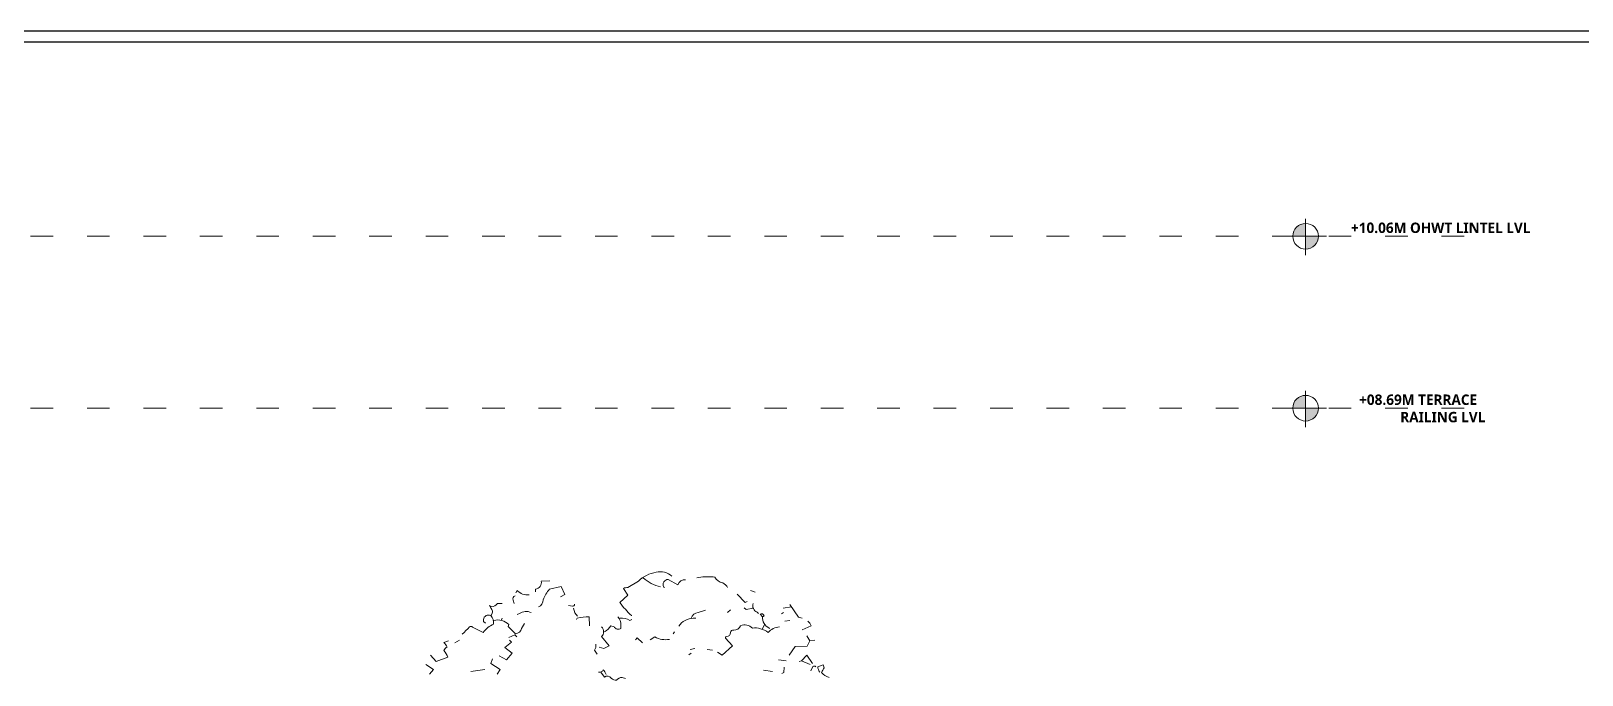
# Model space of a CAD drawing. Header units: millimetres. Extents: x 922141 to 965068, y 34629 to 256118.
# Drawn here: x 942667 to 955033, y 88490 to 93621 of the extents above; entities that cross this region are included whole.
import ezdxf

# ---------------------------------------------------------------- set-up
doc = ezdxf.new("R2010")
doc.units = ezdxf.units.MM
doc.linetypes.add('ACAD_ISO03W100', pattern=[30, 12, -18])
doc.layers.get('Defpoints').update_dxf_attribs({"color": 6})
for name, color, linetype, lineweight in [('HATCH', 8, 'Continuous', 5), ('MCA__ LANDSCAPE', 136, 'Continuous', 5), ('MCA__ LAYOUT TESTO', 6, 'Continuous', 5), ('MCA__ SCALE', 154, 'Continuous', 18)]:
    doc.layers.add(name, color=color, linetype=linetype, lineweight=lineweight)
doc.layers.add('MCA__ PISCINA ELEV.', color=91, linetype='Continuous')
doc.layers.add('TEXT200', color=7, linetype='Continuous')
doc.styles.get("Standard").update_dxf_attribs({"font": 'arial.ttf'})

# ---------------------------------------------------------------- blocks, each defined once
blk = doc.blocks.new('05')
at = {"layer": 'HATCH'}
for points in [[(617816, 368279), (617748, 368276, -0.433228), (617703, 368212), (617703, 368192)], [(618789, 368315, 0.259125), (618664, 368347, 0.14621), (618522, 368276), (618438, 368224, 0.140045), (618403, 368218), (618438, 368163), (618374, 368105, 0.045349), (618467, 368002), (618470, 368002)], [(618560, 368302, 0.120178), (618699, 368231)], [(618899, 368286, 0.374222), (618838, 368247), (618760, 368289, 0.538727), (618722, 368231), (618731, 368224)], [(619234, 368224, 0.166656), (619195, 368263, -0.236053), (619131, 368308, 0.059021), (619021, 368308), (618989, 368302)], [(617539, 368160, 0.4142), (617523, 368125), (617532, 368099)], [(617652, 368166, -0.22728), (617555, 368202), (617545, 368183)], [(617726, 368070, 0.2836), (617764, 368128, -0.086777), (617813, 368212), (617906, 368234), (617935, 368170), (617900, 368150)], [(617117, 367854, 0.057129), (617175, 367912, -0.369919), (617200, 367909), (617284, 367867, -0.117401), (617368, 367934, 0.20253), (617345, 368002, 0.429047), (617349, 368057), (617336, 368083), (617349, 368070, 0.195877), (617400, 368099), (617436, 368099)], [(617668, 368025, 0.27121), (617574, 368018), (617555, 368009)], [(618013, 368092, -0.4142), (617996, 368076), (617964, 368083)], [(618006, 368060, 0.207977), (618038, 367996)], [(618944, 367980, -0.35463), (618999, 368025), (619057, 368044)], [(619437, 368099, 0.386597), (619469, 368028), (619479, 368018)], [(619511, 367992), (619492, 368012, -0.586716), (619524, 367999), (619511, 367992)], [(617345, 368002, 0.520645), (617287, 367970), (617287, 367954), (617304, 367941)], [(617368, 367963, -0.247086), (617490, 367931), (617484, 367915), (617542, 367857, 0.369919), (617590, 367899), (617613, 367938)], [(618132, 367921), (618129, 367992, 0.072388), (618035, 367980), (618029, 367970)], [(618229, 367912, -0.416656), (618229, 367834), (618290, 367760), (618248, 367738), (618209, 367751)], [(618357, 367992, -0.207474), (618383, 367925), (618383, 367899, -0.433868), (618328, 367912), (618303, 367921, -0.162277), (618251, 367873)], [(618374, 367980, -0.185669), (618454, 367963), (618470, 367970)], [(618844, 367918, -0.24263), (618960, 367980), (618979, 367980)], [(619647, 367912, 0.171967), (619556, 367867, 0.200745), (619431, 367902, 0.302124), (619337, 367921, -0.343094), (619282, 367886, 0.4142), (619257, 367867, -0.4142), (619224, 367834, 0.618027), (619218, 367822), (619273, 367760), (619189, 367686), (619154, 367709)], [(619511, 367992, 0.32309), (619566, 367902), (619569, 367899)], [(619872, 367957, -0.082748), (619901, 367921), (619827, 367889)], [(617007, 367799), (616972, 367786, -0.077301), (616997, 367751, 0.209167), (616972, 367722, -0.073669), (617004, 367670), (616910, 367635), (616865, 367686)], [(618183, 367773, -0.212204), (618171, 367725), (618193, 367693)], [(618770, 367812, -0.17128), (618654, 367831), (618615, 367809)], [(618264, 367532, 0.135742), (618241, 367570, -0.4142), (618203, 367551)], [(618222, 367551), (618251, 367512, -0.388977), (618306, 367503, 0.178864), (618348, 367486, -0.243835), (618393, 367509), (618419, 367499)], [(619937, 367593, 0.442368), (619914, 367596), (619898, 367561)], [(619969, 367551, -0.178864), (619953, 367593), (619995, 367609), (620004, 367586, 0.010635), (619982, 367548, 0.164948), (620043, 367509)]]:
    blk.add_lwpolyline(points, format="xyb", dxfattribs=at)
for points in [[(619311, 368173), (619373, 368105), (619389, 368115)], [(619415, 368202), (619453, 368189)], [(619257, 368047), (619234, 368025)], [(619437, 368060), (619382, 368050), (619366, 368063)], [(619679, 368025), (619663, 368015)], [(619743, 368070), (619676, 368060)], [(619730, 368089), (619798, 367989), (619827, 367980)], [(617429, 367963), (617436, 367980)], [(619527, 367931), (619511, 367896)], [(619730, 367963), (619689, 367957)], [(617097, 367805), (617059, 367783)], [(617494, 367805), (617510, 367789), (617458, 367747), (617516, 367702), (617471, 367648), (617413, 367680)], [(617490, 367828), (617536, 367847), (617552, 367831)], [(618554, 367783), (618512, 367825), (618499, 367809)], [(618809, 367873), (618799, 367857)], [(619724, 367686), (619772, 367754), (619869, 367757), (619888, 367799), (619930, 367805)], [(619888, 367799), (619866, 367841)], [(617358, 367657), (617345, 367619), (617420, 367573), (617397, 367535)], [(618944, 367702), (618925, 367689)], [(618973, 367738), (618934, 367731)], [(619070, 367731), (619112, 367725)], [(619640, 367648), (619701, 367641)], [(619911, 367619), (619866, 367686), (619824, 367641), (619805, 367635)], [(619824, 367641), (619892, 367612)], [(616827, 367612), (616888, 367573), (616856, 367535)], [(617297, 367573), (617187, 367557)], [(619521, 367567), (619592, 367557)], [(619685, 367590), (619682, 367548), (619666, 367541)]]:
    blk.add_lwpolyline(points, dxfattribs=at)

msp = doc.modelspace()

# ---------------------------------------------------------------- hatches: boundary and pattern name
at = {"layer": 'MCA__ SCALE'}
h = msp.add_hatch(color=256, dxfattribs=at)
h.dxf.hatch_style = 1
h.paths.add_polyline_path([(952727.02, 91986.06, -0.41421356), (952829.26, 92088.3), (952829.26, 91986.06), (952727.02, 91986.06)])
h.paths.add_polyline_path([(952829.26, 91986.06), (952931.51, 91986.06, -0.41421356), (952829.26, 91883.82)])
h = msp.add_hatch(color=256, dxfattribs=at)
h.dxf.hatch_style = 1
h.paths.add_polyline_path([(952727.02, 90616.06, -0.41421356), (952829.26, 90718.3), (952829.26, 90616.06), (952727.02, 90616.06)])
h.paths.add_polyline_path([(952829.26, 90616.06), (952931.51, 90616.06, -0.41421356), (952829.26, 90513.82)])

# ---------------------------------------------------------------- linework, layer by layer
at = {"layer": 'Defpoints'}
msp.add_lwpolyline([(963660.45, 66853.25), (963660.45, 93621.34), (924773.16, 93621.34), (924773.16, 66853.25)], close=True, dxfattribs=at)
at = {"layer": 'MCA__ LANDSCAPE', "linetype": 'ACAD_ISO03W100', "ltscale": 15}
for p, q in [((935013.52, 91986.06), (954270.02, 91986.06)), ((935013.52, 90616.06), (954270.02, 90616.06))]:
    msp.add_line(p, q, dxfattribs=at)
at = {"layer": 'MCA__ SCALE'}
for p, q in [((952829.26, 92124.75), (952829.26, 91836)), ((952996.3, 91986.06), (952673.94, 91986.06)), ((952829.26, 90754.75), (952829.26, 90466)), ((952996.3, 90616.06), (952673.94, 90616.06))]:
    msp.add_line(p, q, dxfattribs=at)
for centre in [(952829.26, 91986.06), (952829.26, 90616.06)]:
    msp.add_circle(centre, 102.24, dxfattribs=at)
at = {"layer": 'TEXT200'}
msp.add_lwpolyline([(963571.57, 66942.13), (963571.57, 93532.46), (924862.04, 93532.46), (924862.04, 66942.13)], close=True, dxfattribs=at)

# ---------------------------------------------------------------- block references
at = {"layer": 'MCA__ PISCINA ELEV.'}
msp.add_blockref('05', (328987.08, -279038.22), dxfattribs=at)

# ---------------------------------------------------------------- texts
at = {"layer": 'MCA__ LAYOUT TESTO', "color": 14, "char_height": 83.0566, "attachment_point": 1}
for s, insert in [('{\\fSegoe UI Light|b1|i0|c0|p34;+10.06M OHWT LINTEL LVL}', (953190.8, 92095.04, 0)), ('\\pxqc;{\\fSegoe UI Light|b1|i0|c0|p34;+08.69M TERRACE \\P              RAILING LVL}', (952831.98, 90725.04, 0))]:
    msp.add_mtext_dynamic_manual_height_columns(s, width=1787.8125, gutter_width=1, heights=[0], dxfattribs=dict(at, insert=insert))

doc.saveas('drawing.dxf')
